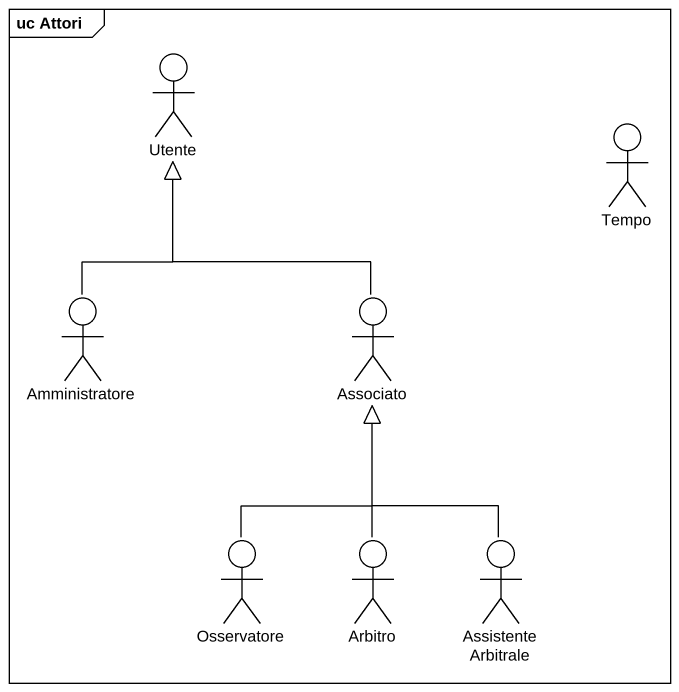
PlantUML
@startuml
mainframe uc Attori
actor Utente
actor Tempo
actor Amministratore
actor Associato
actor Osservatore
actor Arbitro
actor "Assistente Arbitrale" as Assistente_Arbitrale
Amministratore -up-|> Utente
Associato -up-|> Utente
Osservatore -up-|> Associato
Arbitro -up-|> Associato
Assistente_Arbitrale -up-|> Associato
@enduml
